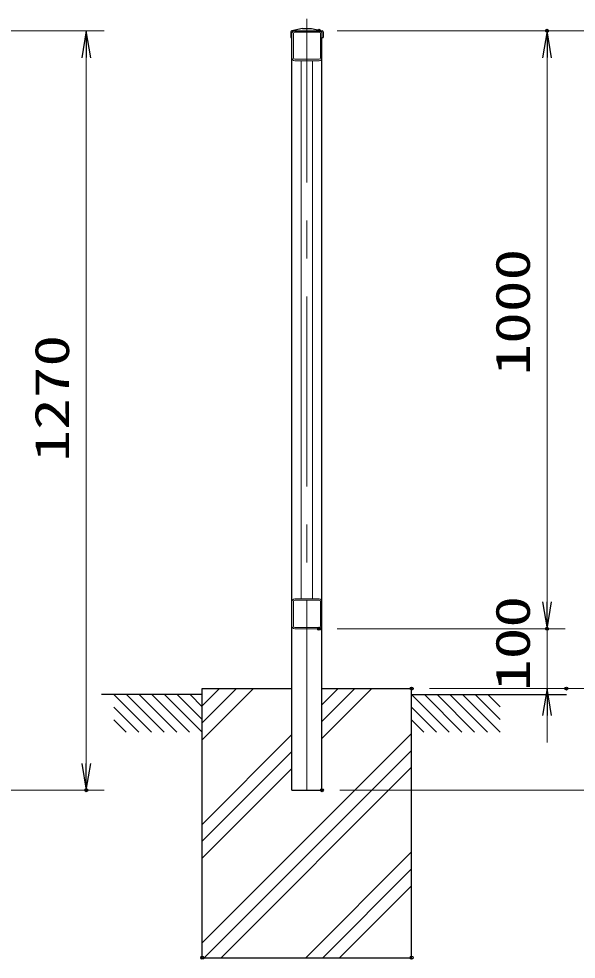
# Model space of a CAD drawing. Units: millimetres, scale not verified. Extents: x -4200 to 4200, y -2970 to 2970.
# Drawn here: x -183 to 748, y -911 to 662 of the extents above; entities that cross this region are included whole.
import ezdxf
from ezdxf.enums import TextEntityAlignment as Align

# ---------------------------------------------------------------- set-up
doc = ezdxf.new("R2010")
doc.units = ezdxf.units.MM
doc.header["$LTSCALE"] = 10
doc.header["$PDMODE"] = 32
doc.header["$PDSIZE"] = 5
doc.linetypes.add('USER2', pattern=[1.125, 0.75, -0.125, 0.125, -0.125])
doc.linetypes.add('USER3', pattern=[50.8, 31.75, -6.35, 6.35, -6.35])
for name, color, linetype, lineweight in [('0-3_D-STR2', 7, 'Continuous', 13), ('0-5_D-STR1', 1, 'Continuous', 25), ('0-6_D-BMK', 2, 'USER2', 13), ('0-7_D-STR-DIM', 7, 'Continuous', 13), ('0-8_0', 7, 'Continuous', 25), ('0-A_D-BGD', 7, 'Continuous', 25), ('0-B_D-STR4', 7, 'Continuous', 25)]:
    doc.layers.add(name, color=color, linetype=linetype, lineweight=lineweight)
doc.layers.add('0-9_Defpoints', color=8, linetype='Continuous')
doc.styles.add('ＭＳ ゴシック', font='')
doc.styles.get('ＭＳ ゴシック').set_extended_font_data('MS Gothic')

# ---------------------------------------------------------------- blocks, each defined once
blk = doc.blocks.new('DARROWS')
at = {"layer": '0-8_0'}
blk.add_line((0, 0), (-9.991, 0), dxfattribs=at)
blk.add_lwpolyline([(-10, -1.667), (0, 0), (-10, 1.667)], dxfattribs=at)

msp = doc.modelspace()

# ---------------------------------------------------------------- linework, layer by layer
at = {"layer": '0-3_D-STR2'}
for p, q in [((273.35, 596.13), (273.35, 636.93)), ((275.65, 596.13), (275.65, 636.93)), ((277.95, 641.53), (318.75, 641.53)), ((277.95, 639.23), (318.75, 639.23)), ((321.05, 596.13), (321.05, 636.93)), ((323.35, 596.13), (323.35, 636.93)), ((348.75, 641.53), (729.67, 641.53)), ((348.75, 641.53), (892.47, 641.53)), ((277.95, 593.83), (318.75, 593.83)), ((277.95, 591.53), (318.75, 591.53)), ((288.85, -308.47), (288.85, 591.53)), ((307.85, -308.47), (307.85, 591.53)), ((699.67, -313.47), (699.67, 596.53)), ((273.35, -353.87), (273.35, -313.07)), ((275.65, -353.87), (275.65, -313.07)), ((277.95, -308.47), (318.75, -308.47)), ((277.95, -310.77), (318.75, -310.77)), ((321.05, -353.87), (321.05, -313.07)), ((323.35, -353.87), (323.35, -313.07)), ((277.95, -356.17), (318.75, -356.17)), ((277.95, -358.47), (318.75, -358.47)), ((348.75, -358.47), (729.67, -358.47))]:
    msp.add_line(p, q, dxfattribs=at)
for centre, radius, start, end in [((277.95, 636.93), 4.6, 90, 180), ((277.95, 636.93), 2.3, 90, 180), ((318.75, 636.93), 4.6, 0, 90), ((318.75, 636.93), 2.3, 0, 90), ((277.95, 596.13), 4.6, 180, 270), ((277.95, 596.13), 2.3, 180, 270), ((318.75, 596.13), 4.6, 270, 0), ((318.75, 596.13), 2.3, 270, 0), ((277.95, -313.07), 4.6, 90, 180), ((277.95, -313.07), 2.3, 90, 180), ((318.75, -313.07), 4.6, 0, 90), ((318.75, -313.07), 2.3, 0, 90), ((277.95, -353.87), 4.6, 180, 270), ((277.95, -353.87), 2.3, 180, 270), ((318.75, -353.87), 4.6, 270, 0), ((318.75, -353.87), 2.3, 270, 0)]:
    msp.add_arc(centre, radius, start, end, dxfattribs=at)
at = {"layer": '0-5_D-STR1'}
for p, q in [((290.85, 645.53), (273.06, 641.44)), ((290.85, 645.53), (305.85, 645.53)), ((305.85, 645.53), (323.65, 641.44)), ((271.51, 639.53), (271.35, 630.53)), ((271.35, 630.53), (273.35, 630.53)), ((273.35, 641.53), (323.35, 641.53)), ((273.35, -628.47), (273.35, 630.53)), ((323.35, -628.47), (323.35, 630.53)), ((323.35, 630.53), (325.35, 630.53)), ((325.2, 639.53), (325.35, 630.53)), ((273.35, -628.47), (323.35, -628.47))]:
    msp.add_line(p, q, dxfattribs=at)
for centre, start, end in [((273.51, 639.49), 102.93782, 179), ((323.2, 639.49), 1, 77.06218)]:
    msp.add_arc(centre, 2, start, end, dxfattribs=at)
at = {"layer": '0-6_D-BMK', "linetype": 'USER3'}
msp.add_line((298.35, -628.47), (298.35, 661.53), dxfattribs=at)
at = {"layer": '0-7_D-STR-DIM'}
for p, q in [((-704.36, 641.53), (-40.48, 641.53)), ((-70.48, 596.53), (-70.48, -583.47)), ((699.67, -313.47), (699.67, -268.47)), ((348.75, -358.47), (729.67, -358.47)), ((699.67, -458.47), (699.67, -358.47)), ((503.35, -458.47), (892.47, -458.47)), ((702.1, -458.47), (669.67, -458.47)), ((699.67, -503.47), (699.67, -548.47)), ((-1113.11, -628.47), (-40.48, -628.47)), ((353.35, -628.47), (892.47, -628.47))]:
    msp.add_line(p, q, dxfattribs=at)
at = {"layer": '0-9_Defpoints'}
for p in [(318.75, 641.53), (699.67, 641.53), (318.75, -358.47), (699.67, -358.47), (473.35, -458.47), (732.1, -458.47), (-70.48, -628.47), (323.35, -628.47), (123.35, -908.47), (473.35, -908.47)]:
    msp.add_point(p, dxfattribs=at)
at = {"layer": '0-A_D-BGD'}
for p, q in [((123.35, -468.47), (-44.94, -468.47)), ((-24.37, -468.47), (38.5, -531.34)), ((-3.16, -468.47), (59.71, -531.34)), ((18.06, -468.47), (80.93, -531.34)), ((39.27, -468.47), (102.14, -531.34)), ((60.48, -468.47), (123.35, -531.34)), ((81.7, -468.47), (123.35, -510.13)), ((102.91, -468.47), (123.35, -488.92)), ((473.35, -468.47), (732.1, -468.47)), ((473.35, -468.47), (536.23, -531.34)), ((494.57, -468.47), (557.44, -531.34)), ((515.78, -468.47), (578.65, -531.34)), ((536.99, -468.47), (599.86, -531.34)), ((558.21, -468.47), (621.08, -531.34)), ((579.42, -468.47), (621.08, -510.13)), ((600.63, -468.47), (621.08, -488.92)), ((-24.37, -489.69), (17.29, -531.34)), ((473.35, -489.69), (515.01, -531.34)), ((-24.37, -510.9), (-3.92, -531.34)), ((473.35, -510.9), (493.8, -531.34))]:
    msp.add_line(p, q, dxfattribs=at)
at = {"layer": '0-B_D-STR4'}
for p, q in [((123.35, -458.47), (273.35, -458.47)), ((123.35, -908.47), (123.35, -458.47)), ((123.35, -515.78), (180.66, -458.47)), ((123.35, -544.06), (208.94, -458.47)), ((123.35, -487.49), (152.37, -458.47)), ((323.35, -458.47), (473.35, -458.47)), ((323.35, -513.77), (378.65, -458.47)), ((323.35, -542.05), (406.93, -458.47)), ((323.35, -485.48), (349.36, -459.48)), ((473.35, -908.47), (473.35, -458.47)), ((123.35, -883.47), (473.35, -533.47)), ((123.35, -685.48), (273.35, -535.48)), ((123.35, -713.77), (273.35, -563.77)), ((126.64, -908.47), (473.35, -561.76)), ((123.35, -742.05), (273.35, -592.05)), ((154.92, -908.47), (473.35, -590.04)), ((296.34, -908.47), (473.35, -731.46)), ((324.63, -908.47), (473.35, -759.75)), ((352.91, -908.47), (473.35, -788.03)), ((123.35, -908.47), (473.35, -908.47))]:
    msp.add_line(p, q, dxfattribs=at)

# ---------------------------------------------------------------- block references
at = {"layer": '0-3_D-STR2', "xscale": 4.5, "yscale": 4.5}
for p, rotation in [((699.67, 641.53), 90), ((699.67, -358.47), 270)]:
    msp.add_blockref('DARROWS', p, dxfattribs=dict(at, rotation=rotation))
at = {"layer": '0-7_D-STR-DIM', "xscale": 4.5, "yscale": 4.5}
for p, rotation in [((-70.48, 641.53), 90), ((699.67, -358.47), 270), ((699.67, -458.47), 90), ((-70.48, -628.47), 270)]:
    msp.add_blockref('DARROWS', p, dxfattribs=dict(at, rotation=rotation))

# ---------------------------------------------------------------- texts
at = {"layer": '0-3_D-STR2', "style": 'ＭＳ ゴシック', "width": 1.35}
msp.add_text('1000', height=57.7, rotation=90, dxfattribs=at).set_placement((688.28, 65.03), align=Align.BOTTOM_LEFT)
at = {"layer": '0-7_D-STR-DIM', "style": 'ＭＳ ゴシック', "width": 1.35}
for s, p in [('1270', (-81.88, -78.97)), ('100', (688.28, -462.47))]:
    msp.add_text(s, height=57.7, rotation=90, dxfattribs=at).set_placement(p, align=Align.BOTTOM_LEFT)

doc.saveas('drawing.dxf')
